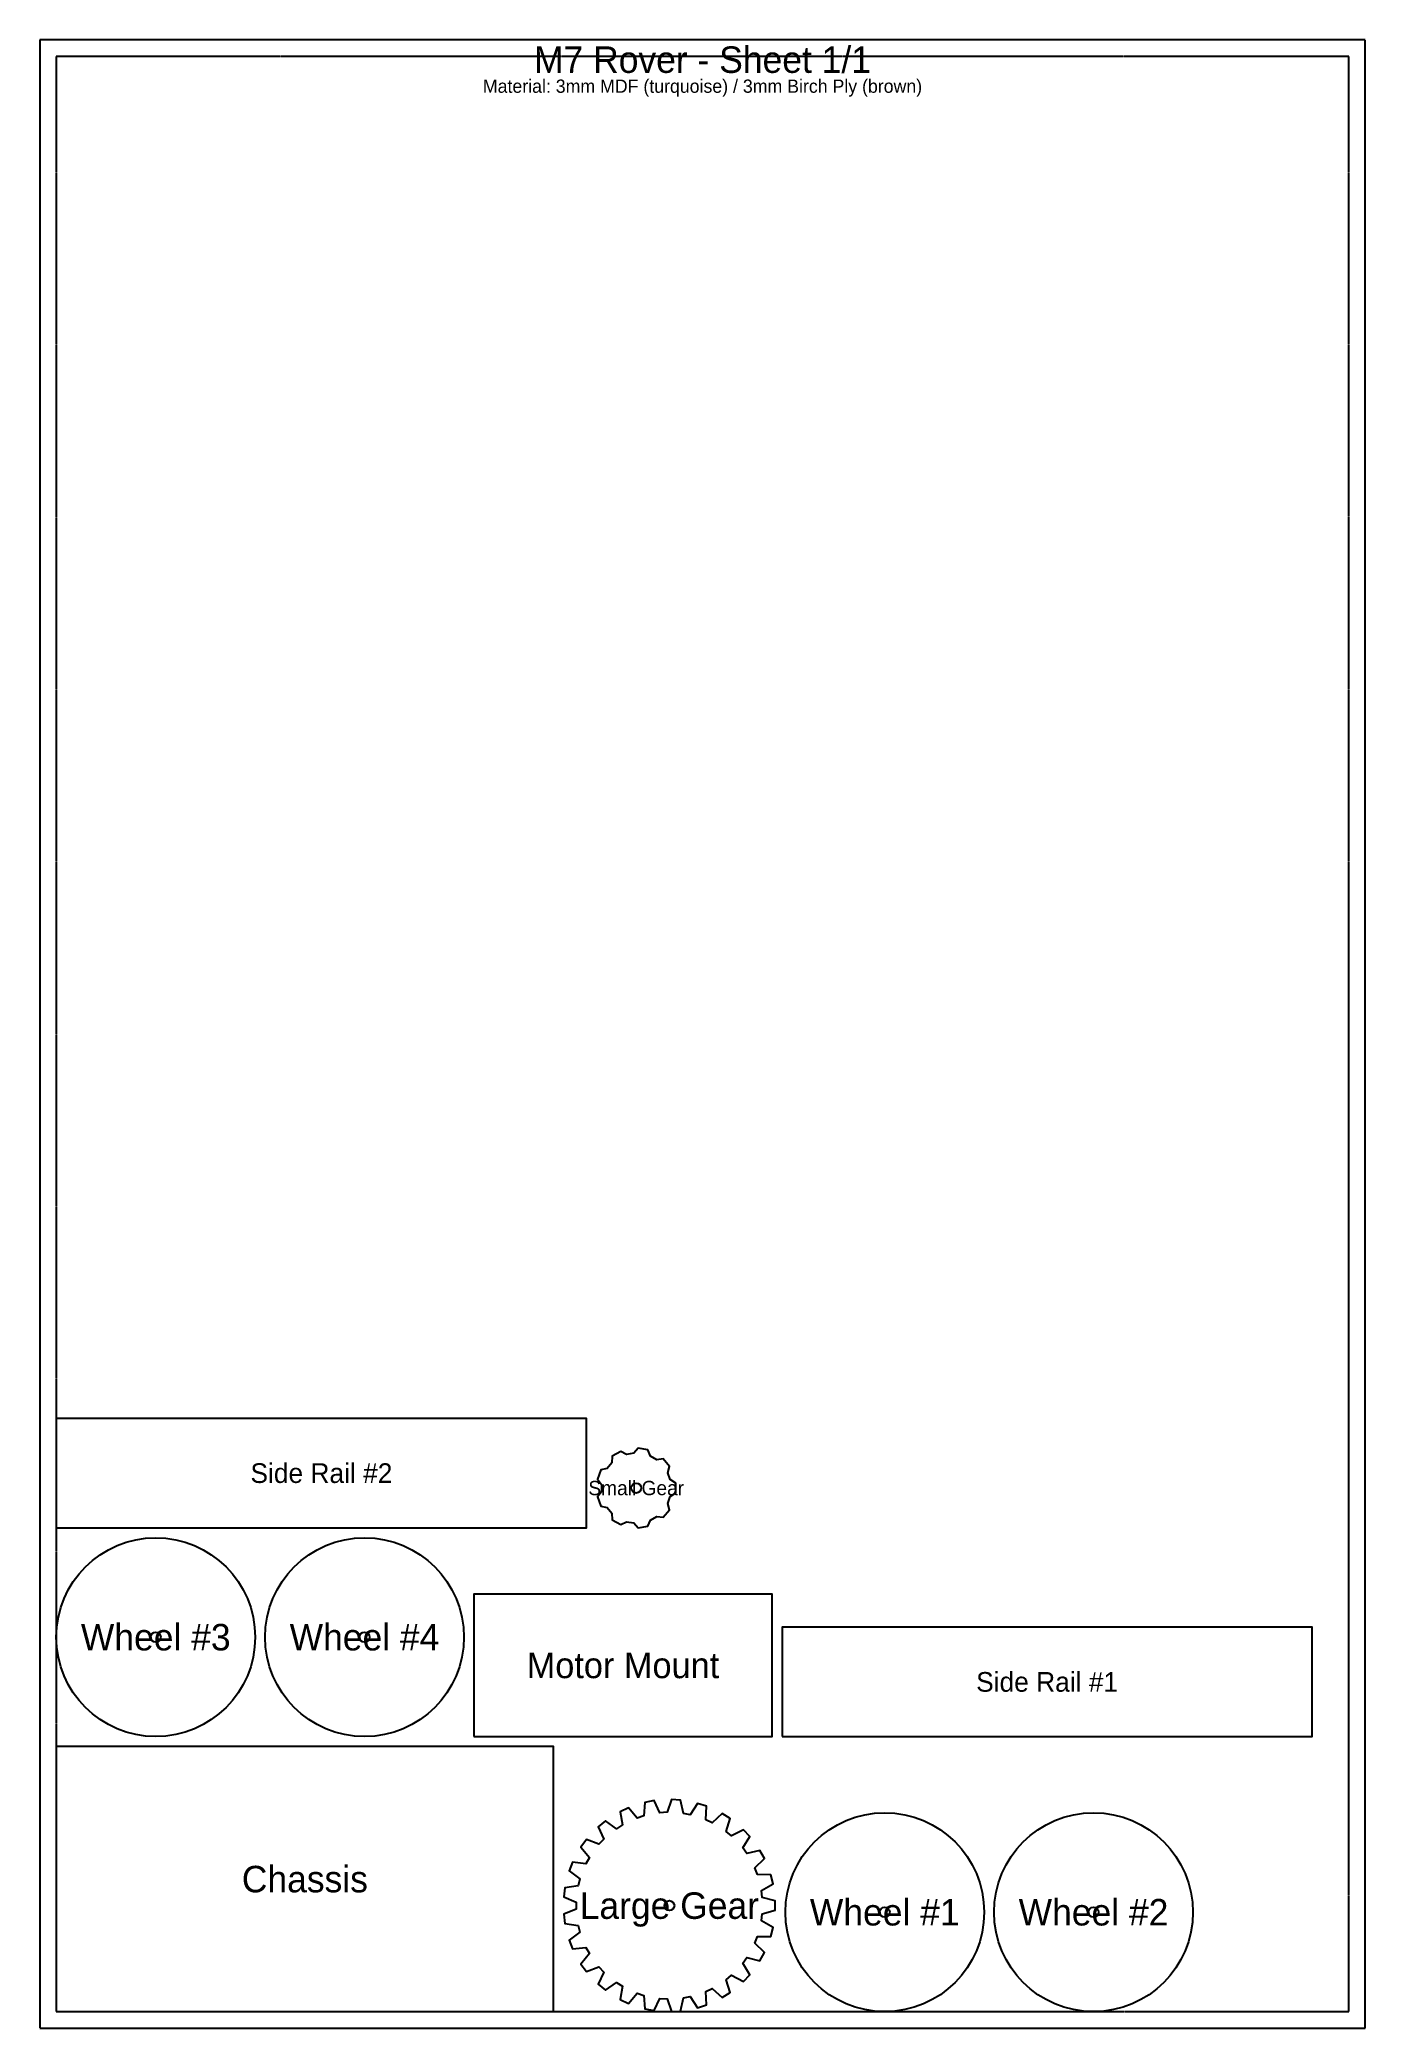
# Model space of a CAD drawing. Header units: metres. Extents: x 0 to 400, y 0 to 600.
import ezdxf
from ezdxf.enums import TextEntityAlignment as Align

# ---------------------------------------------------------------- set-up
doc = ezdxf.new("R2010")
doc.units = ezdxf.units.M
doc.linetypes.add('DASHDOT', pattern=[0.7, 0.5, -0.1, 0, -0.1])
doc.linetypes.add('DASHED', pattern=[0.6, 0.5, -0.1])

msp = doc.modelspace()

# ---------------------------------------------------------------- linework, layer by layer
at = {"color": 9, "linetype": 'DASHED'}
msp.add_lwpolyline([(0, 0), (400, 0), (400, 600), (0, 600), (0, 0)], dxfattribs=at)
at = {"color": 9, "linetype": 'DASHDOT'}
msp.add_lwpolyline([(5, 5), (395, 5), (395, 595), (5, 595), (5, 5)], dxfattribs=at)
at = {"color": 4}
for points in [[(5, 151), (165, 151), (165, 184), (5, 184), (5, 151)], [(190.25, 160.45), (191.91, 161.54), (191.91, 164.46), (190.25, 165.55), (189.49, 167.63), (190.06, 169.54), (188.18, 171.78), (186.21, 171.54), (184.3, 172.65), (183.51, 174.48), (180.63, 174.98), (179.26, 173.53), (177.09, 173.15), (175.31, 174.05), (172.78, 172.58), (172.66, 170.6), (171.25, 168.91), (169.31, 168.45), (168.31, 165.7), (169.5, 164.1), (169.5, 161.9), (168.31, 160.3), (169.31, 157.55), (171.25, 157.09), (172.66, 155.4), (172.78, 153.42), (175.31, 151.95), (177.09, 152.85), (179.26, 152.47), (180.63, 151.02), (183.51, 151.52), (184.3, 153.35), (186.21, 154.46), (188.18, 154.22), (190.06, 156.46), (189.49, 158.37), (190.25, 160.45)], [(131, 88), (221, 88), (221, 131), (131, 131), (131, 88)], [(224, 88), (384, 88), (384, 121), (224, 121), (224, 88)], [(5, 5), (155, 5), (155, 85), (5, 85), (5, 5)], [(218.05, 34.53), (221.97, 35.59), (221.97, 38.41), (218.05, 39.47), (217.79, 41.58), (221.31, 43.59), (220.61, 46.31), (216.55, 46.37), (215.77, 48.35), (218.69, 51.17), (217.34, 53.63), (213.39, 52.68), (212.14, 54.4), (214.27, 57.86), (212.34, 59.91), (208.75, 58.01), (207.12, 59.36), (208.32, 63.24), (205.94, 64.75), (202.94, 62.01), (201.02, 62.91), (201.22, 66.97), (198.54, 67.84), (196.32, 64.44), (194.23, 64.84), (193.41, 68.82), (190.6, 68.99), (189.29, 65.15), (187.17, 65.02), (185.39, 68.67), (182.63, 68.14), (182.31, 64.09), (180.29, 63.43), (177.66, 66.53), (175.12, 65.33), (175.82, 61.33), (174.03, 60.19), (170.71, 62.53), (168.54, 60.74), (170.21, 57.04), (168.76, 55.49), (164.96, 56.93), (163.31, 54.65), (165.85, 51.49), (164.83, 49.63), (160.79, 50.08), (159.76, 47.46), (163.01, 45.03), (162.48, 42.97), (158.46, 42.4), (158.11, 39.61), (161.86, 38.06), (161.86, 35.94), (158.11, 34.39), (158.46, 31.6), (162.48, 31.03), (163.01, 28.97), (159.76, 26.54), (160.79, 23.92), (164.83, 24.37), (165.85, 22.51), (163.31, 19.35), (164.96, 17.07), (168.76, 18.51), (170.21, 16.96), (168.54, 13.26), (170.71, 11.47), (174.03, 13.81), (175.82, 12.67), (175.12, 8.67), (177.66, 7.47), (180.29, 10.57), (182.31, 9.91), (182.63, 5.86), (185.39, 5.33), (187.17, 8.98), (189.29, 8.85), (190.6, 5.01), (193.41, 5.18), (194.23, 9.16), (196.32, 9.56), (198.54, 6.16), (201.22, 7.03), (201.02, 11.09), (202.94, 11.99), (205.94, 9.25), (208.32, 10.76), (207.12, 14.64), (208.75, 15.99), (212.34, 14.09), (214.27, 16.14), (212.14, 19.6), (213.39, 21.32), (217.34, 20.37), (218.69, 22.83), (215.77, 25.65), (216.55, 27.63), (220.61, 27.69), (221.31, 30.41), (217.79, 32.42), (218.05, 34.53)]]:
    msp.add_lwpolyline(points, dxfattribs=at)
for centre, radius in [((180, 163), 1.5), ((35, 118), 30), ((98, 118), 30), ((35, 118), 1.5), ((98, 118), 1.5), ((255, 35), 30), ((318, 35), 30), ((190, 37), 1.5), ((255, 35), 1.5), ((318, 35), 1.5)]:
    msp.add_circle(centre, radius, dxfattribs=at)

# ---------------------------------------------------------------- texts
at = {"color": 7}
for s, height, p in [('M7 Rover - Sheet 1/1', 8, (200, 598)), ('Material: 3mm MDF (turquoise) / 3mm Birch Ply (brown)', 4, (200, 588))]:
    msp.add_text(s, height=height, dxfattribs=at).set_placement(p, align=Align.TOP_CENTER)
for s, height, p in [('Side Rail #2', 5.94, (85, 167.5)), ('Small Gear', 4.32, (180, 163)), ('Wheel #3', 8, (35, 118)), ('Wheel #4', 8, (98, 118)), ('Motor Mount', 7.74, (176, 109.5)), ('Side Rail #1', 5.94, (304, 104.5)), ('Chassis', 8, (80, 45)), ('Large Gear', 8, (190, 37)), ('Wheel #1', 8, (255, 35)), ('Wheel #2', 8, (318, 35))]:
    msp.add_text(s, height=height, dxfattribs=at).set_placement(p, align=Align.MIDDLE_CENTER)

doc.saveas('drawing.dxf')
